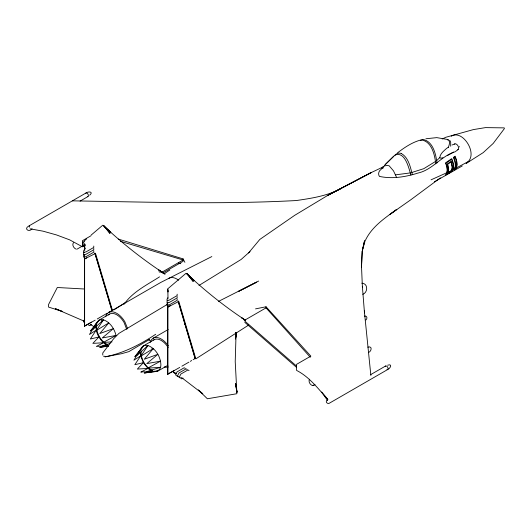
<?xml version="1.0" encoding="UTF-8"?>
<svg xmlns="http://www.w3.org/2000/svg" width="531" height="531" viewBox="0 0 531 531"><rect width="100%" height="100%" fill="white"/><g stroke="black" fill="none" stroke-linecap="round" stroke-linejoin="round"><path stroke-width="0.8" d="M84.721 250.486L84.734 245.083M168.002 298.568L167.829 289.249L168.068 291.36M459.322 146.974L459.335 146.543M84.635 255.889L84.668 254.349M362.447 249.882L364.558 240.716L362.401 250.745L361.485 267.073L362.042 251.19M111.782 310.33L112.552 310.768L95.527 253.38L84.522 259.002L84.615 256.652M248.714 325.032L195.833 358.85L178.808 301.462L167.803 307.084L167.896 304.734M236.109 332.353L235.226 361.618L236.853 392.442L236.063 384.318L236.853 392.124L235.512 383.535L236.853 391.168L236.853 393.723L207.369 398.774L198.342 389.94L202.782 393.81L181.449 377.468M236.076 332.433L235.565 339.05L236.076 332.871M450.7 146.251L450.693 142.434L450.182 140.821L449.584 140.755M236.063 332.97L235.638 337.889L236.202 332.433L235.485 337.085M235.538 336.986L236.202 332.977M103.957 355.956L103.824 356.573L105.417 356.792L121.606 353.692L128.827 351.641L149.676 339.329M84.522 259.002L84.814 258.604M167.803 307.084L168.095 306.686M362.5 249.855L364.724 242.275L363.967 243.742C369.775 228.071 383.88 218.745 396.81 209.367L389.86 214.464L411.04 199.596L440.385 177.839M140.357 352.571L140.708 355.843L133.912 360.184L141.731 347.44L143.363 345.927L154.03 339.767A14.516 8.383 60 0 1 168.161 347.5M150.154 342.468L151.308 339.92L153.14 338.22L168.154 329.552M84.595 319.277L83.38 321.713L84.721 322.861M448.184 147.538C449.286 145.467 450.846 140.038 447.434 139.772M309.447 379.234C308.146 381.643 310.197 385.134 312.792 385.606M365.846 320.007C367.737 318.52 367.08 315.394 364.385 316.124M84.27 249.743L83.54 251.01L83.54 252.378L86.015 251.9L93.775 247.426L93.775 246.052M84.27 252.106L83.54 253.367L83.54 254.734L86.015 254.256L93.775 249.782L93.775 248.415M84.27 254.502L83.54 255.763L83.54 257.13L86.015 256.652L93.775 252.179L93.775 250.805M167.849 297.778L167.026 299.205L167.026 300.573L169.21 300.154L177.155 295.568L177.155 294.194M167.849 300.134L167.026 301.562L167.026 302.935L169.21 302.511L177.155 297.924L177.155 296.557M167.849 302.531L167.026 303.958L167.026 305.325L169.21 304.907L177.155 300.32L177.155 298.946M451.231 136.248C453.826 134.263 457.53 134.668 460.284 136.109C468.84 140.542 476.44 156.99 466.059 163.389M109.532 314.073L98.866 320.233L92.859 329.585L103.472 319.821C110.156 322.178 114.424 328.822 116.043 335.466L103.206 342.455L112.028 341.871M157.88 371.069L146.782 371.594L160.541 367.293L147.704 368.149L160.541 361.153L146.782 363.629L157.88 354.303L144.253 359.261L153.28 348.582L140.808 356.201L147.963 345.515L145.487 345.269L143.363 345.927L137.356 355.279L147.963 345.515C155.603 348.329 160.435 356.513 160.886 364.425C161.218 375.404 147.22 370.691 140.808 372.131L147.963 368.414L150.625 370.353L153.28 371.481L144.253 373.054L157.88 371.069L167.836 365.321M124.088 304.203C132.869 291.698 147.041 284.901 159.552 276.837M396.584 177.394L393.511 170.889L389.143 165.778C385.931 164.683 382.579 166.369 381.172 169.309M395.091 155.311C396.312 153.353 399.159 152.55 401.277 153.479M98.866 320.233L90.336 331.045C95.195 328.012 96.224 318.023 103.472 319.821L96.31 330.508L108.782 322.888L99.755 333.568L113.382 328.616L102.284 337.942L116.043 335.466M143.363 345.927L134.834 356.732L140.708 349.703M73.444 242.68C71.738 244.91 73.855 248.462 76.285 249.198M380.813 169.641C378.669 171.082 377.886 174.248 379.413 176.398C392.236 179.193 405.545 176.956 417.93 173.073C432.586 169.82 441.022 156.061 455.186 151.76L458.127 149.563M442.874 157.787L440.896 158.178L439.821 157.807C439.867 153.877 443.85 150.93 446.578 148.401A28.555 0.723 -30.9 0 0 447.514 147.791L448.33 147.485M385.274 164.544L394.54 155.457M439.781 157.601L436.582 160.714M327.488 399.863C324.268 401.529 327.939 405.219 330.309 402.657L387.617 369.569C390.345 368.434 392.947 363.396 387.623 365.202M384.232 165.566L393.776 156.233M368.501 352.571C371.614 351.33 372.662 345.562 367.797 347.141M153.592 340.172L154.03 339.767M362.792 294.347C368.149 292.349 368.122 283.222 361.803 283.196M383.455 166.661L382.672 167.358M89.686 195.222C93.934 191.558 88.338 191.2 85.956 193.012L28.641 226.093C23.63 228.781 28.939 232.697 32.092 228.828M84.217 240.974L86.54 239.003M91.173 235.06L102.768 225.204L104.096 225.967L109.983 233.448L103.764 225.775L110.82 232.399L103.432 225.582C122.455 243.45 142.985 259.652 164.816 273.95M397.513 152.828C404.489 147.518 411.89 142.454 420.439 140.084M164.132 273.81L169.834 270.02M435.407 161.51L423.758 168.685L411.837 172.475M113.899 309.912L125.296 302.624M466.497 163.263L483.19 152.636L493.199 143.436L504.39 128.602L504.231 127.878L485.467 127.613L473.4 129.591L445.901 137.257L442.19 138.989M453.666 152.052L447.288 155.623M383.435 166.8L371.069 172.648L329.91 194.094L294.678 215.34L259.812 239.435L248.561 252.929L249.962 251.601L241.174 259.433L198.986 285.452M420.804 140.476L421.441 140.091M167.789 304.124L118.997 333.335L113.621 338.751L102.768 352.996L102.775 355.047M327.282 195.66L371.069 172.648L327.282 195.66L329.91 194.094M468.986 161.185L450.593 171.048L431.072 179.817M462.289 165.938L434.418 181.775M155.709 334.271C140.264 344.566 123.73 353.108 105.417 356.792M80.088 201.116L87.967 196.57M90.98 235.757L82.424 240.696L82.424 246.769L69.614 239.833L56.578 234.961L43.084 231.177L30.154 228.828M85.518 244.964L82.424 243.782L82.424 242.468L84.562 241.227M77.161 249.085L83.553 245.395L85.345 248.78M82.424 246.769L85.279 245.123M95.155 320.173L84.475 326.16L84.475 258.975L86.706 257.867M161.928 272.204L183.095 259.984L183.095 261.298L162.639 273.107M84.475 326.16L91.491 322.111M97.259 318.958L107.089 313.283M108.49 312.474L109.89 311.664M108.643 312.533L160.84 282.399L211.836 256.566M91.584 324.521L89.593 325.676L88.504 325.045M179.777 367.412L167.696 374.209L167.696 307.024L170.617 305.511M244.174 320.498L266.044 307.874L310.29 357.257M167.696 374.209L174.009 370.558M181.881 366.191L188.903 362.142M190.304 361.332L191.711 360.522M193.111 359.713L194.519 358.903M183.089 378.118L181.761 378.888L179.332 377.116L180.852 374.063L187.981 369.948L189.069 370.578M313.078 385.546L314.505 384.729M313.595 385.327L315.016 384.51M370.558 374.694L385.606 366.012M454.47 144.127L454.914 143.881A3.292 1.938 60.2 0 1 457.768 145.54L458.187 146.29A3.292 1.938 60.2 0 1 457.682 149.808M256.453 282.18L238.273 291.506L256.639 282.173M218.52 301.376L258.677 281.045M394.998 155.045C405.518 150.85 409.082 169.621 410.934 175.051M420.758 140.084L421.216 139.865C431.909 141.438 434.736 154.992 435.785 163.847M341.426 188.412C327.474 195.873 311.77 198.302 296.318 200.539C221.746 204.574 146.941 201.999 72.322 200.851M422.112 139.766L422.875 139.414C433.183 141.286 435.905 154.475 436.973 163.03M452.034 145.009L454.914 143.881M109.924 343.511L102.284 345.907L108.629 345.608M255.537 308.876L266.038 306.779L310.841 356.102L296.583 364.339L296.583 370.406C309.56 377.017 318.341 388.964 327.899 399.531L321.7 392.031L327.474 400.42M410.41 172.907L395.608 174.832M108.576 346.079L99.755 347.36L108.782 345.794L96.31 346.438L103.472 342.721L106.127 344.659M425.895 138.764L436.781 137.629L448.376 139.626M84.031 288.977L57.302 287.503L48.553 304.529L48.553 307.091L62.353 311.431L55.304 308.664L84.356 321.255M383.256 168.061L382.28 167.849L382.333 168.393M120.464 241.32L183.095 259.984M178.469 263.011L180.779 263.708M118.287 239.069L183.095 258.889L184.901 262.334M82.424 242.468L84.741 243.351M158.968 271.746L160.395 272.376M401.283 153.479C408.644 157.621 410.357 167.292 412.408 174.692M173.239 372.377L175.781 373.784M194.611 358.146L195.587 358.71M185.286 368.395L184.197 367.764L177.069 371.879L175.549 374.932L177.978 376.705M187.191 369.496L186.102 368.866L178.974 372.981L177.454 376.028L179.883 377.807M90.19 324.361L93.257 326.2M245.661 320.432L241.605 317.757L245.508 320.346M165.081 274.135L158.331 269.675L164.179 273.558M175.748 373.452L173.013 371.627L176.265 373.844M245.488 320.253C224.547 306.5 205.006 290.762 186.713 273.664L194.1 280.481L187.045 273.857L193.264 281.53L187.377 274.049L186.049 273.279L167.497 289.056L168.035 291.997M148.793 339.82L150.917 341.42M244.798 321.043L296.583 366.111L296.583 367.419L244.798 322.35M127.692 328.855L124.944 321.945A16.302 9.412 60 0 0 105.656 316.775M126.71 329.306L124.048 322.456A14.516 8.383 60 0 0 108.384 314.996M178.224 301.123L195.216 358.498M178.064 301.031L195.063 358.405M184.522 324.268L184.642 324.653M112.001 310.449L94.85 252.988L111.842 310.363M364.326 310.927L370.864 375.483M364.485 312.898L362.361 286.322L362.394 286.986L361.505 266.356M266.038 306.779L266.038 308.153M183.095 258.889L183.095 260.27M167.849 307.11L167.849 374.295M84.628 259.062L84.628 326.253M29.358 225.655L29.358 227.168M85.571 193.53A2.044 1.181 60 0 1 88 194.227A2.044 1.181 60 0 1 87.316 196.609M385.221 366.529A2.044 1.181 60 0 1 387.65 367.226A2.044 1.181 60 0 1 386.966 369.616M107.368 344.407A13.448 7.766 60 0 1 99.403 336.687L97.89 333.541A13.448 7.766 60 0 1 96.702 325.934M101.375 320.558A13.448 7.766 60 0 1 102.875 320.611M168.984 278.251A15.817 9.133 60 0 1 178.642 280.209M168.307 366.948A16.302 9.412 60 0 1 164.271 366.921M153.14 338.22A16.302 9.412 60 0 1 168.307 345.834M152.483 370.339A13.448 7.766 60 0 1 141.299 350.971M151.866 348.329A13.448 7.766 60 0 1 153.081 349.312M96.211 324.016C94.903 330.979 98.527 338.001 103.472 342.721L92.859 343.378L98.866 336.999L90.336 339.01L96.211 330.149L89.414 334.49L96.211 324.016M451.708 170.066L451.483 170.716L447.918 172.88L448.682 169.243L447.759 164.212L451.118 161.928L452.14 167.265L451.708 170.066M452 169.84L451.622 170.796L447.467 173.318L448.396 169.409L447.328 163.96L451.244 161.305L452.419 167.099L452 169.84M452.897 169.15L452.047 171.042L446.067 174.672C448.429 171.294 447.387 166.747 445.987 163.19L451.629 159.366C452.87 162.44 453.759 165.864 452.897 169.15M453.235 168.891L452.206 171.135L445.536 175.177L446.677 173.245L447.162 170.086L446.69 166.376L445.489 162.898L451.748 158.623L453.162 162.698L453.62 166.382L453.235 168.891M455.047 167.504L454.012 170C459.129 167.524 456.806 160.229 455.087 156.194L453.421 157.408C454.735 160.561 455.844 164.086 455.047 167.504M455.366 167.258L454.503 169.515L455.671 168.778C457.775 165.148 456.474 160.627 455.06 156.95L453.952 157.72C455.113 160.727 456.122 164.033 455.366 167.258M140.708 355.843L134.834 364.697L143.363 362.686L147.963 368.414L137.356 369.072L143.363 362.686L140.708 355.843"/></g></svg>
